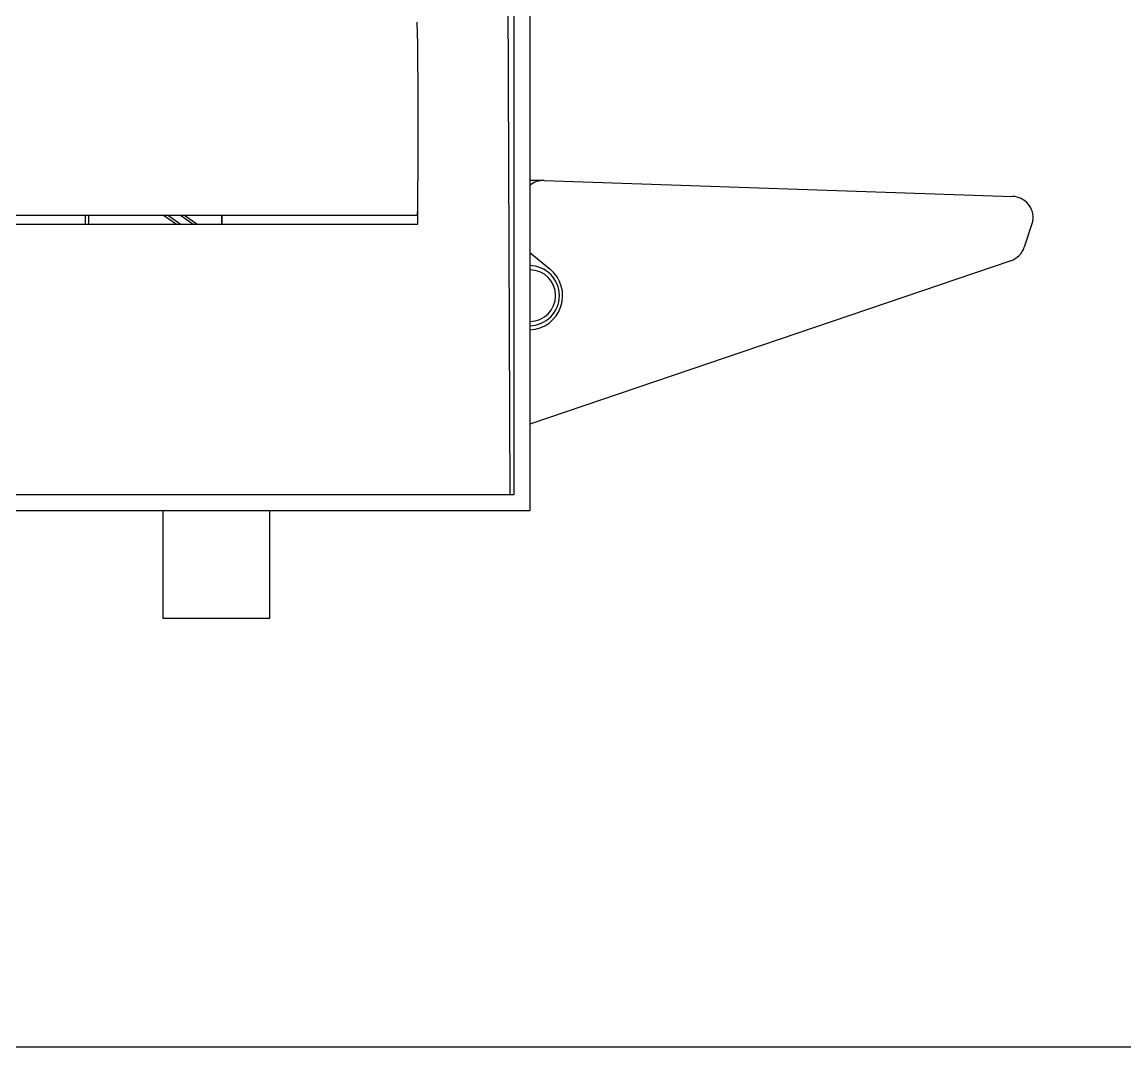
# Model space of a CAD drawing. Header units: millimetres. Extents: x -2889 to 8174, y 2447 to 8478.
# Drawn here: x 1584.26 to 1604.84, y 3370.42 to 3389.53 of the extents above; entities that cross this region are included whole.
import ezdxf

# ---------------------------------------------------------------- set-up
doc = ezdxf.new("R2010")
doc.units = ezdxf.units.MM

msp = doc.modelspace()

# ---------------------------------------------------------------- linework, layer by layer
at = {"color": 7, "linetype": 'Continuous', "lineweight": 25}
for p, q in [((1593.738, 3400.415), (1593.738, 3380.415)), ((1593.438, 3400.115), (1593.438, 3380.715)), ((1593.368, 3380.715), (1593.327, 3390.415)), ((1593.989, 3386.581), (1593.738, 3386.581)), ((1594.002, 3386.58), (1602.744, 3386.282)), ((1591.644, 3385.764), (1591.643, 3386.104)), ((1591.647, 3385.764), (1591.645, 3386.253)), ((1541.648, 3385.935), (1591.636, 3385.935)), ((1585.504, 3385.764), (1585.504, 3385.935)), ((1586.902, 3385.935), (1587.139, 3385.764)), ((1587.211, 3385.764), (1586.975, 3385.935)), ((1587.216, 3385.935), (1587.452, 3385.764)), ((1587.289, 3385.935), (1587.525, 3385.764)), ((1587.99, 3385.764), (1587.988, 3385.935)), ((1587.993, 3385.764), (1587.991, 3385.935)), ((1541.649, 3385.764), (1591.647, 3385.764)), ((1603.124, 3385.828), (1602.962, 3385.337)), ((1593.738, 3385.239), (1594.116, 3384.924)), ((1602.708, 3385.083), (1593.738, 3382.033)), ((1593.438, 3380.715), (1540.04, 3380.715)), ((1593.738, 3380.415), (1539.74, 3380.415)), ((1586.884, 3380.415), (1586.884, 3378.415)), ((1588.884, 3378.415), (1588.884, 3380.415)), ((1586.884, 3378.415), (1588.884, 3378.415)), ((1564.474, 3370.415), (1629.474, 3370.415))]:
    msp.add_line(p, q, dxfattribs=at)
at = {"color": 8, "linetype": 'Continuous', "lineweight": 25}
msp.add_line((1585.443, 3385.764), (1585.443, 3385.935), dxfattribs=at)
at = {"color": 7, "linetype": 'Continuous', "lineweight": 25}
for centre, radius, start, end in [((1496.486, 3387.628), 95.168, 359.17217, 1.14804), ((1593.989, 3386.185), 0.395, 88.0717, 129.3555), ((1602.729, 3385.883), 0.399, 352.0271, 87.8008), ((1590.553, 3386.063), 1.091, 353.2447, 2.1196), ((1567.182, 3386.562), 24.465, 358.927, 359.2774), ((1602.583, 3385.461), 0.399, 288.2828, 341.8426), ((1593.727, 3384.431), 0.56, 270.3162, 89.6838), ((1593.706, 3384.431), 0.641, 272.8323, 50.2863), ((1593.737, 3384.431), 0.48, 270.1104, 89.8896)]:
    msp.add_arc(centre, radius, start, end, dxfattribs=at)

doc.saveas('drawing.dxf')
